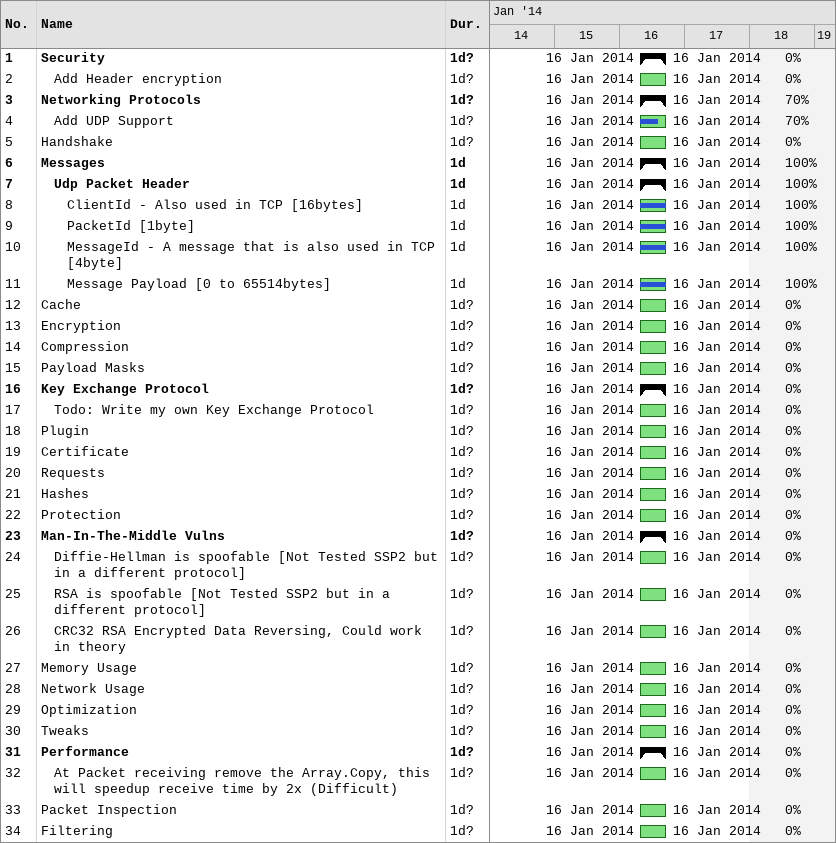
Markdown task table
| ID | Level | Task | Duration | Start | Finish | % complete |
|---|---|---|---|---|---|---|
| 1 | 1 | **Security** | 1d? | 2014-01-16 | 2014-01-16 | 0 |
| 2 | 2 | Add Header encryption | 1d? | 2014-01-16 | 2014-01-16 | 0 |
| 3 | 1 | **Networking Protocols** | 1d? | 2014-01-16 | 2014-01-16 | 70 |
| 4 | 2 | Add UDP Support | 1d? | 2014-01-16 | 2014-01-16 | 70 |
| 5 | 1 | Handshake | 1d? | 2014-01-16 | 2014-01-16 | 0 |
| 6 | 1 | **Messages** | 1d | 2014-01-16 | 2014-01-16 | 100 |
| 7 | 2 | **Udp Packet Header** | 1d | 2014-01-16 | 2014-01-16 | 100 |
| 8 | 3 | ClientId - Also used in TCP [16bytes] | 1d | 2014-01-16 | 2014-01-16 | 100 |
| 9 | 3 | PacketId [1byte] | 1d | 2014-01-16 | 2014-01-16 | 100 |
| 10 | 3 | MessageId - A message that is also used in TCP [4byte] | 1d | 2014-01-16 | 2014-01-16 | 100 |
| 11 | 3 | Message Payload [0 to 65514bytes] | 1d | 2014-01-16 | 2014-01-16 | 100 |
| 12 | 1 | Cache | 1d? | 2014-01-16 | 2014-01-16 | 0 |
| 13 | 1 | Encryption | 1d? | 2014-01-16 | 2014-01-16 | 0 |
| 14 | 1 | Compression | 1d? | 2014-01-16 | 2014-01-16 | 0 |
| 15 | 1 | Payload Masks | 1d? | 2014-01-16 | 2014-01-16 | 0 |
| 16 | 1 | **Key Exchange Protocol** | 1d? | 2014-01-16 | 2014-01-16 | 0 |
| 17 | 2 | Todo: Write my own Key Exchange Protocol | 1d? | 2014-01-16 | 2014-01-16 | 0 |
| 18 | 1 | Plugin | 1d? | 2014-01-16 | 2014-01-16 | 0 |
| 19 | 1 | Certificate | 1d? | 2014-01-16 | 2014-01-16 | 0 |
| 20 | 1 | Requests | 1d? | 2014-01-16 | 2014-01-16 | 0 |
| 21 | 1 | Hashes | 1d? | 2014-01-16 | 2014-01-16 | 0 |
| 22 | 1 | Protection | 1d? | 2014-01-16 | 2014-01-16 | 0 |
| 23 | 1 | **Man-In-The-Middle Vulns** | 1d? | 2014-01-16 | 2014-01-16 | 0 |
| 24 | 2 | Diffie-Hellman is spoofable [Not Tested SSP2 but in a different protocol] | 1d? | 2014-01-16 | 2014-01-16 | 0 |
| 25 | 2 | RSA is spoofable [Not Tested SSP2 but in a different protocol] | 1d? | 2014-01-16 | 2014-01-16 | 0 |
| 26 | 2 | CRC32 RSA Encrypted Data Reversing, Could work in theory | 1d? | 2014-01-16 | 2014-01-16 | 0 |
| 27 | 1 | Memory Usage | 1d? | 2014-01-16 | 2014-01-16 | 0 |
| 28 | 1 | Network Usage | 1d? | 2014-01-16 | 2014-01-16 | 0 |
| 29 | 1 | Optimization | 1d? | 2014-01-16 | 2014-01-16 | 0 |
| 30 | 1 | Tweaks | 1d? | 2014-01-16 | 2014-01-16 | 0 |
| 31 | 1 | **Performance** | 1d? | 2014-01-16 | 2014-01-16 | 0 |
| 32 | 2 | At Packet receiving remove the Array.Copy, this will speedup receive time by 2x (Difficult) | 1d? | 2014-01-16 | 2014-01-16 | 0 |
| 33 | 1 | Packet Inspection | 1d? | 2014-01-16 | 2014-01-16 | 0 |
| 34 | 1 | Filtering | 1d? | 2014-01-16 | 2014-01-16 | 0 |
